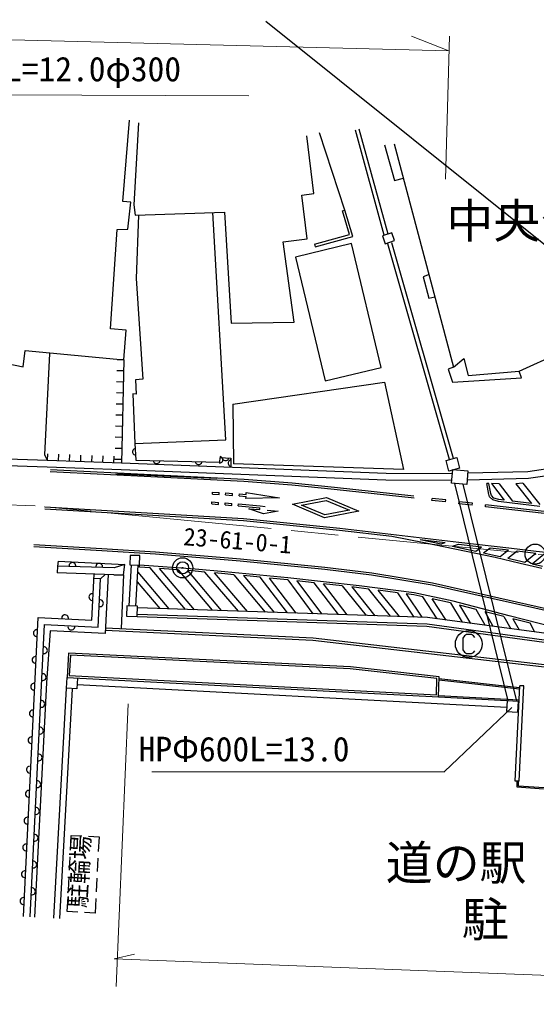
# Model space of a CAD drawing. Units: millimetres, scale not verified. Extents: x 40000 to 680000, y 20000 to 380000.
# Drawn here: x 412092 to 450639, y 261667 to 334509 of the extents above; entities that cross this region are included whole.
import ezdxf
from ezdxf.enums import TextEntityAlignment as Align

# ---------------------------------------------------------------- set-up
doc = ezdxf.new("R2010")
doc.units = ezdxf.units.MM
doc.header["$LTSCALE"] = 1000
doc.linetypes.add('CHAIN', pattern=[18.5, 12, -1.5, 3.5, -1.5])
for name, color, linetype, lineweight in [('M-BGD', 7, 'Continuous', 25), ('M-BGD-EXST', 7, 'Continuous', 25), ('M-BMK', 2, 'CHAIN', 13), ('M-BMK-SRVR', 3, 'Continuous', 25), ('M-STR-HTXT', 7, 'Continuous', 13), ('M-STR-STRC', 7, 'Continuous', 25)]:
    doc.layers.add(name, color=color, linetype=linetype, lineweight=lineweight)
doc.styles.add('ＭＳ ゴシック', font='')
doc.styles.get('ＭＳ ゴシック').set_extended_font_data('MS Gothic')

msp = doc.modelspace()

# ---------------------------------------------------------------- linework, layer by layer
at = {"layer": 'M-BGD'}
for p, q in [((419800, 320931), (420297, 327016)), ((420962, 326799), (420617, 320693)), ((434027, 321541), (433508, 325826)), ((436355, 320303), (434455, 326061)), ((439293, 318436), (437138, 326253)), ((439582, 318516), (437427, 326333)), ((439312, 325164), (440045, 322502)), ((440038, 325243), (444460, 308589)), ((440045, 322502), (440720, 322678)), ((433148, 321408), (434027, 321541)), ((433547, 318155), (433148, 321408)), ((420389, 320883), (419800, 320931)), ((420175, 318875), (420389, 320883)), ((420617, 320693), (420707, 319919)), ((420707, 319919), (427370, 320142)), ((420957, 319927), (420783, 315210)), ((427467, 303163), (426506, 320113)), ((427370, 320142), (427871, 311871)), ((436164, 320245), (436355, 320303)), ((436704, 318480), (436164, 320245)), ((436955, 318342), (436355, 320303)), ((418877, 311436), (419383, 318854)), ((419383, 318854), (420175, 318875)), ((434086, 317762), (436704, 318480)), ((434139, 317570), (436955, 318342)), ((439855, 318613), (439159, 318374)), ((439159, 318374), (439360, 317789)), ((440056, 318028), (439855, 318613)), ((431740, 317945), (433547, 318155)), ((432580, 311947), (431740, 317945)), ((436850, 317798), (432669, 316796)), ((434086, 317762), (434139, 317570)), ((439062, 308570), (436850, 317798)), ((439360, 317789), (440056, 318028)), ((444164, 301705), (439556, 317782)), ((444454, 301782), (439844, 317865)), ((432669, 316796), (434880, 307568)), ((442627, 315493), (442180, 315336)), ((420783, 315210), (421294, 307705)), ((442180, 315336), (442610, 313729)), ((442610, 313729), (443066, 313841)), ((427871, 311871), (432580, 311947)), ((420054, 311340), (418877, 311436)), ((419874, 309132), (420054, 311340)), ((412372, 308608), (412521, 309831)), ((412521, 309831), (419874, 309132)), ((414328, 309609), (413950, 302043)), ((449340, 308279), (453253, 310062)), ((408388, 309427), (412372, 308608)), ((419874, 309132), (419374, 309144)), ((419874, 309132), (419687, 301422)), ((444460, 308589), (445213, 309229)), ((445213, 309229), (445549, 307975)), ((419854, 308305), (419354, 308317)), ((434880, 307568), (439062, 308570)), ((444460, 308589), (444067, 308451)), ((444067, 308451), (444377, 307482)), ((445549, 307975), (449340, 308279)), ((449511, 307784), (449340, 308279)), ((419834, 307479), (419334, 307491)), ((421294, 307705), (420728, 307649)), ((420728, 307649), (420793, 306571)), ((427991, 305830), (439319, 307461)), ((439319, 307461), (440730, 300956)), ((444377, 307482), (449511, 307784)), ((419814, 306652), (419314, 306665)), ((420793, 306571), (420539, 306591)), ((420539, 306591), (420698, 302898)), ((419794, 305826), (419294, 305838)), ((427991, 305830), (428037, 301379)), ((419774, 305000), (419274, 305012)), ((419754, 304173), (419254, 304185)), ((419734, 303347), (419234, 303359)), ((420698, 302898), (427467, 303163)), ((419714, 302521), (419214, 302533)), ((420532, 302367), (420515, 302306)), ((420515, 302306), (420519, 302226)), ((420560, 302418), (420532, 302367)), ((420608, 302471), (420560, 302418)), ((420656, 302503), (420608, 302471)), ((420715, 302526), (420656, 302503)), ((420698, 302898), (420756, 301654)), ((414177, 301633), (404603, 301957)), ((413950, 302043), (414177, 301633)), ((414177, 301633), (414196, 302132)), ((419687, 301422), (414177, 301633)), ((419687, 301422), (414177, 301633)), ((415003, 301601), (415022, 302101)), ((415829, 301569), (415848, 302069)), ((416655, 301538), (416674, 302038)), ((417481, 301506), (417500, 302006)), ((418307, 301475), (418326, 301974)), ((419133, 301443), (419152, 301943)), ((419694, 301694), (419194, 301706)), ((420519, 302226), (420542, 302167)), ((420542, 302167), (420574, 302119)), ((420574, 302119), (420626, 302071)), ((420626, 302071), (420678, 302043)), ((420678, 302043), (420738, 302026)), ((420756, 301654), (427019, 301495)), ((422072, 301620), (422090, 301560)), ((422550, 301548), (422572, 301608)), ((427019, 301495), (427049, 301865)), ((427049, 301865), (427852, 301800)), ((427113, 301904), (427054, 301929)), ((427160, 301870), (427113, 301904)), ((427206, 301816), (427160, 301870)), ((427201, 301853), (427216, 301791)), ((427232, 301764), (427206, 301816)), ((427215, 301565), (427240, 301623)), ((427216, 301791), (427242, 301739)), ((427247, 301703), (427232, 301764)), ((427240, 301623), (427247, 301703)), ((427242, 301739), (427288, 301685)), ((427288, 301685), (427335, 301651)), ((427335, 301651), (427393, 301626)), ((427393, 301626), (427473, 301620)), ((427473, 301620), (427535, 301635)), ((427535, 301635), (427587, 301661)), ((427587, 301661), (427641, 301707)), ((427641, 301707), (427675, 301754)), ((427692, 301586), (427663, 301536)), ((427675, 301754), (427700, 301812)), ((427742, 301637), (427692, 301586)), ((427792, 301667), (427742, 301637)), ((427852, 301687), (427792, 301667)), ((427852, 301800), (427854, 301111)), ((443900, 301634), (444695, 301847)), ((444112, 300839), (443900, 301634)), ((444695, 301847), (444907, 301052)), ((414159, 301133), (404587, 301457)), ((419668, 300922), (414159, 301133)), ((422377, 300544), (414394, 300929)), ((439415, 300170), (419668, 300922)), ((439426, 300670), (419687, 301422)), ((422090, 301560), (422119, 301509)), ((422119, 301509), (422168, 301458)), ((422168, 301458), (422217, 301427)), ((422217, 301427), (422276, 301405)), ((422276, 301405), (422356, 301403)), ((422356, 301403), (422417, 301422)), ((422417, 301422), (422468, 301450)), ((422468, 301450), (422519, 301499)), ((422519, 301499), (422550, 301548)), ((425203, 301541), (425222, 301480)), ((425222, 301480), (425250, 301430)), ((425250, 301430), (425299, 301378)), ((425299, 301378), (425348, 301347)), ((425348, 301347), (425408, 301326)), ((425408, 301326), (425488, 301324)), ((425488, 301324), (425548, 301342)), ((425548, 301342), (425599, 301371)), ((425599, 301371), (425650, 301420)), ((425650, 301420), (425682, 301469)), ((425682, 301469), (425703, 301528)), ((427014, 301431), (427075, 301446)), ((427075, 301446), (427127, 301472)), ((427127, 301472), (427181, 301517)), ((427181, 301517), (427215, 301565)), ((427663, 301536), (427643, 301476)), ((427643, 301476), (427643, 301396)), ((427643, 301396), (427664, 301336)), ((427664, 301336), (427694, 301286)), ((427694, 301286), (427744, 301237)), ((427744, 301237), (427794, 301207)), ((427794, 301207), (427854, 301187)), ((440730, 300956), (428037, 301379)), ((444907, 301052), (444112, 300839)), ((444313, 299933), (444396, 300955)), ((444396, 300955), (445525, 300862)), ((445525, 300862), (445442, 299841)), ((454995, 301522), (449995, 300787)), ((455070, 301028), (450038, 300288)), ((422370, 300395), (414387, 300779)), ((419266, 300647), (426809, 300307)), ((428824, 300071), (422370, 300395)), ((428834, 300221), (422377, 300544)), ((432422, 299943), (428834, 300221)), ((444330, 300139), (439415, 300170)), ((444370, 300639), (439426, 300670)), ((450038, 300288), (445469, 300172)), ((449995, 300787), (445510, 300674)), ((432409, 299794), (428824, 300071)), ((435564, 299478), (432409, 299794)), ((435580, 299627), (432422, 299943)), ((441508, 298823), (435564, 299478)), ((441494, 298975), (435580, 299627)), ((445442, 299841), (444313, 299933)), ((448538, 283722), (444545, 299911)), ((449164, 283689), (445177, 299857)), ((447092, 299096), (446945, 299913)), ((447098, 299911), (446945, 299913)), ((447233, 299158), (447098, 299911)), ((447277, 299909), (448221, 298671)), ((447849, 299900), (447277, 299909)), ((447849, 299900), (448843, 298597)), ((449625, 299939), (449093, 299883)), ((449093, 299883), (450258, 298433)), ((449625, 299939), (450895, 298359)), ((426476, 299128), (426485, 299277)), ((426476, 299128), (426981, 299096)), ((426485, 299277), (426990, 299246)), ((426981, 299096), (426990, 299246)), ((427456, 299068), (427468, 299217)), ((427456, 299068), (427962, 299027)), ((427468, 299217), (427974, 299177)), ((427962, 299027), (427974, 299177)), ((428475, 298989), (428487, 299138)), ((428475, 298989), (428981, 298949)), ((428487, 299138), (428992, 299099)), ((428969, 298805), (428981, 298949)), ((431471, 298838), (428969, 298805)), ((428992, 299099), (429004, 299245)), ((429004, 299245), (431471, 298838)), ((432435, 298372), (434990, 298864)), ((433118, 298300), (434968, 298657)), ((434968, 298657), (436705, 297927)), ((434990, 298864), (437392, 297856)), ((442847, 298642), (442863, 298791)), ((443878, 298686), (442863, 298791)), ((443862, 298537), (443878, 298686)), ((447147, 298930), (447090, 299113)), ((447379, 298689), (447147, 298930)), ((447280, 299008), (447233, 299158)), ((447458, 298822), (447280, 299008)), ((447798, 298572), (447379, 298689)), ((447838, 298717), (447458, 298822)), ((448221, 298671), (447838, 298717)), ((413981, 298022), (428785, 297166)), ((413989, 298172), (428797, 297316)), ((426421, 298388), (426430, 298537)), ((426421, 298388), (426923, 298355)), ((426430, 298537), (426933, 298505)), ((426923, 298355), (426933, 298505)), ((427417, 298316), (427430, 298466)), ((427417, 298316), (427920, 298271)), ((427430, 298466), (427934, 298420)), ((427920, 298271), (427934, 298420)), ((428407, 298237), (428419, 298387)), ((428407, 298237), (430010, 298104)), ((428419, 298387), (430034, 298253)), ((430277, 297650), (429201, 298035)), ((429201, 298035), (429999, 297966)), ((429999, 297966), (430010, 298104)), ((430034, 298253), (430413, 298199)), ((434826, 297361), (432435, 298372)), ((434848, 297569), (433118, 298300)), ((436705, 297927), (434848, 297569)), ((443862, 298537), (442847, 298642)), ((444857, 298398), (444874, 298548)), ((445856, 298288), (444857, 298398)), ((445872, 298438), (444874, 298548)), ((445856, 298288), (445872, 298438)), ((446828, 298172), (446845, 298321)), ((458912, 296806), (446828, 298172)), ((458907, 296957), (446845, 298321)), ((448826, 298448), (447802, 298570)), ((450878, 298210), (448826, 298448)), ((450258, 298433), (448843, 298597)), ((428797, 297316), (435980, 296581)), ((431377, 297861), (430277, 297650)), ((430560, 297920), (431377, 297861)), ((437392, 297856), (434826, 297361)), ((428785, 297166), (435963, 296432)), ((435980, 296581), (444844, 295549)), ((435963, 296432), (439849, 295979)), ((439849, 295979), (442260, 295518)), ((413150, 295205), (418225, 294930)), ((413158, 295355), (418234, 295080)), ((418234, 295080), (422239, 294821)), ((441971, 295732), (443839, 295515)), ((441971, 295732), (443539, 295404)), ((442260, 295518), (447552, 294410)), ((443539, 295404), (443839, 295515)), ((444368, 295230), (444826, 295400)), ((444368, 295230), (446120, 294863)), ((444826, 295400), (446548, 295196)), ((444844, 295549), (448570, 295109)), ((446120, 294863), (446548, 295196)), ((446697, 294742), (447184, 295121)), ((447184, 295121), (448553, 294960)), ((448570, 295109), (450609, 294877)), ((418225, 294930), (422228, 294671)), ((420331, 294558), (420317, 293846)), ((421051, 294544), (420331, 294558)), ((421037, 293832), (421051, 294544)), ((422228, 294671), (428549, 294158)), ((422239, 294821), (428563, 294307)), ((428563, 294307), (434868, 293666)), ((446697, 294742), (447585, 294556)), ((447552, 294410), (449434, 293967)), ((447585, 294556), (447930, 294475)), ((447930, 294475), (448553, 294960)), ((448493, 294343), (449192, 294887)), ((448493, 294343), (449467, 294113)), ((449192, 294887), (450592, 294728)), ((449777, 294043), (450592, 294728)), ((450329, 293919), (451208, 294658)), ((450609, 294877), (452667, 294643)), ((414924, 293752), (414908, 293252)), ((414968, 294125), (414924, 293752)), ((419140, 293615), (414924, 293752)), ((414968, 294125), (419936, 293877)), ((419936, 293877), (419140, 293615)), ((419856, 293101), (419936, 293877)), ((420265, 290789), (420434, 293843)), ((420317, 293846), (421037, 293832)), ((420765, 290778), (420934, 293834)), ((421026, 293682), (421037, 293831)), ((421842, 293622), (421026, 293682)), ((425192, 293526), (421037, 293832)), ((424456, 290525), (421842, 293622)), ((425130, 290503), (422539, 293571)), ((423913, 293470), (422539, 293571)), ((428549, 294158), (434852, 293517)), ((434868, 293666), (438371, 293243)), ((449434, 293967), (451043, 293605)), ((449467, 294113), (449777, 294043)), ((450329, 293919), (451077, 293751)), ((419124, 293115), (414908, 293252)), ((417480, 289720), (417653, 293163)), ((418135, 292794), (418475, 293134)), ((418710, 293128), (418467, 288728)), ((419124, 293115), (419856, 293101)), ((419856, 293101), (419683, 289093)), ((420905, 293307), (423229, 290566)), ((423912, 293470), (426460, 290458)), ((424611, 293418), (427134, 290436)), ((425180, 293377), (424611, 293418)), ((425917, 293311), (425180, 293377)), ((427408, 293330), (425192, 293526)), ((428415, 290393), (425917, 293311)), ((429097, 290365), (426629, 293249)), ((427394, 293181), (426629, 293249)), ((428073, 293116), (427394, 293181)), ((432087, 292880), (427408, 293330)), ((428073, 293116), (430412, 290326)), ((428783, 293047), (431083, 290304)), ((430045, 292926), (428783, 293047)), ((432070, 290271), (430045, 292926)), ((432715, 290249), (430724, 292860)), ((432071, 292731), (430724, 292860)), ((437410, 292293), (432087, 292880)), ((434852, 293517), (438350, 293095)), ((438350, 293095), (442850, 292357)), ((438371, 293243), (442879, 292505)), ((418135, 292794), (417635, 292819)), ((417954, 289196), (418135, 292794)), ((420865, 292581), (422555, 290588)), ((432099, 292728), (432071, 292731)), ((432099, 292728), (433967, 290208)), ((432777, 292653), (434606, 290186)), ((434066, 292511), (432777, 292653)), ((435888, 290144), (434066, 292511)), ((436535, 290122), (434756, 292435)), ((436157, 292280), (434756, 292435)), ((436157, 292280), (437935, 290075)), ((436862, 292203), (438595, 290053)), ((437392, 292144), (436862, 292203)), ((438130, 292048), (437392, 292144)), ((441512, 291758), (437410, 292293)), ((442850, 292357), (451968, 290309)), ((442879, 292505), (452002, 290455)), ((439767, 290014), (438130, 292048)), ((440427, 289992), (438847, 291954)), ((440265, 291770), (438847, 291954)), ((440265, 291770), (441484, 289957)), ((440925, 291683), (442100, 289936)), ((441487, 291610), (440925, 291683)), ((442177, 291463), (441487, 291610)), ((444424, 291137), (441512, 291758)), ((443241, 289825), (442177, 291463)), ((420092, 290794), (420074, 290016)), ((420892, 290775), (420092, 290794)), ((420873, 289998), (420892, 290775)), ((442519, 289922), (420888, 290644)), ((443894, 289736), (442869, 291315)), ((444227, 291026), (442869, 291315)), ((444227, 291026), (445094, 289573)), ((448610, 290037), (444424, 291137)), ((444912, 290854), (445728, 289487)), ((446155, 290527), (444912, 290854)), ((412379, 267620), (413488, 289919)), ((413488, 289919), (417480, 289720)), ((420074, 290016), (420873, 289998)), ((442462, 289244), (420873, 289964)), ((442477, 289423), (420877, 290144)), ((462286, 287243), (442519, 289922)), ((446803, 289342), (446155, 290527)), ((447418, 289258), (446820, 290352)), ((448203, 289989), (446820, 290352)), ((448203, 289989), (448724, 289081)), ((452009, 289181), (448610, 290037)), ((412878, 267595), (413963, 289395)), ((413963, 289395), (417954, 289196)), ((462176, 286571), (442462, 289244)), ((462205, 286749), (442477, 289423)), ((448880, 289814), (449349, 288996)), ((450172, 289489), (448880, 289814)), ((450510, 288839), (450172, 289489)), ((414388, 288936), (414103, 285058)), ((418467, 288728), (414388, 288936)), ((418481, 288985), (433962, 288221)), ((418491, 289164), (433977, 288401)), ((433962, 288221), (453812, 285948)), ((433977, 288401), (453826, 286127)), ((415747, 287265), (415635, 285448)), ((436761, 286241), (415747, 287265)), ((415888, 287108), (415794, 285589)), ((436749, 286092), (415888, 287108)), ((415794, 285589), (443181, 284156)), ((443220, 285374), (436749, 286092)), ((443374, 285508), (436761, 286241)), ((414103, 285058), (413219, 267578)), ((415587, 284642), (415635, 285448)), ((415635, 285448), (443327, 283999)), ((416420, 285407), (416371, 284596)), ((448431, 283220), (416390, 284903)), ((443181, 284156), (443220, 285374)), ((443327, 283999), (443374, 285508)), ((449382, 284568), (443366, 285242)), ((449386, 284668), (443369, 285342)), ((449057, 277727), (449394, 284834)), ((449357, 277713), (449694, 284820)), ((449694, 284820), (449394, 284834)), ((415573, 284643), (414622, 267500)), ((416022, 284616), (415071, 267475)), ((416371, 284596), (415587, 284642)), ((443330, 284099), (449344, 283785)), ((443327, 283999), (449340, 283685)), ((448457, 283726), (448414, 282908)), ((449246, 282865), (449289, 283683)), ((448414, 282908), (449246, 282865)), ((412612, 278622), (412608, 278542)), ((412608, 278542), (412625, 278481)), ((412634, 278681), (412612, 278622)), ((412625, 278481), (412652, 278430)), ((412667, 278730), (412634, 278681)), ((412652, 278430), (412700, 278378)), ((412719, 278777), (412667, 278730)), ((412700, 278378), (412749, 278345)), ((412771, 278805), (412719, 278777)), ((412749, 278345), (412808, 278322)), ((412831, 278822), (412771, 278805)), ((449357, 277713), (449057, 277727)), ((449207, 277266), (449203, 277719)), ((449307, 277352), (449303, 277716)), ((451173, 277125), (449207, 277266)), ((451177, 277213), (449307, 277352)), ((415894, 272583), (415951, 273678)), ((415951, 273678), (416735, 273637)), ((417234, 273611), (418018, 273571)), ((418018, 273571), (417961, 272476)), ((415817, 271085), (415868, 272084)), ((417935, 271977), (417883, 270978)), ((415739, 269587), (415791, 270586)), ((417858, 270479), (417806, 269480)), ((415656, 267993), (415713, 269088)), ((417780, 268981), (417723, 267886)), ((416440, 267953), (415656, 267993)), ((417723, 267886), (416940, 267927))]:
    msp.add_line(p, q, dxfattribs=at)
msp.add_circle((450537, 294649), 30, dxfattribs=at)
for centre, start, end in [((416034, 293762), 347.7482, 188.52591), ((418033, 293697), 347.7482, 188.52591), ((417520, 291444), 76.7391, 277.51683), ((418090, 290993), 256.73914, 97.51685), ((415486, 289866), 346.75479, 187.5325), ((415956, 289250), 166.75479, 7.53251), ((413384, 288760), 76.76343, 277.54115), ((413913, 287482), 256.76343, 97.54114), ((413285, 286762), 76.76343, 277.54115), ((413814, 285484), 256.76343, 97.54114), ((413186, 284765), 76.76343, 277.54115), ((413715, 283487), 256.76343, 97.54114), ((413086, 282767), 76.76343, 277.54115), ((413615, 281489), 256.76343, 97.54114), ((412987, 280770), 76.76343, 277.54115), ((413516, 279492), 256.76343, 97.54114), ((413416, 277494), 256.76343, 97.54114), ((412788, 276775), 76.76343, 277.54115), ((413317, 275497), 256.76343, 97.54114), ((412689, 274777), 76.76343, 277.54115), ((413218, 273499), 256.76343, 97.54114), ((412590, 272780), 76.76343, 277.54115), ((413118, 271502), 256.76343, 97.54114), ((412490, 270782), 76.76343, 277.54115), ((413019, 269504), 256.76343, 97.54114), ((412391, 268785), 76.76343, 277.54115)]:
    msp.add_arc(centre, 254, start, end, dxfattribs=at)
at = {"layer": 'M-BGD-EXST'}
for p, q in [((445271, 288548), (445151, 288388)), ((445431, 288668), (445271, 288548)), ((445791, 288668), (445431, 288668)), ((445951, 288548), (445791, 288668)), ((446031, 288428), (445951, 288548)), ((445151, 288388), (445151, 287508)), ((445151, 287508), (445271, 287348)), ((445271, 287348), (445431, 287228)), ((445431, 287228), (445791, 287228)), ((445791, 287228), (445951, 287308)), ((445951, 287308), (446031, 287428))]:
    msp.add_line(p, q, dxfattribs=at)
msp.add_circle((445591, 287948), 1000, dxfattribs=at)
at = {"layer": 'M-BMK'}
for p, q in [((413269, 298251), (350760, 300722)), ((467695, 292991), (413269, 298251))]:
    msp.add_line(p, q, dxfattribs=at)
at = {"layer": 'M-BMK-SRVR'}
for centre, radius in [((450537, 294649), 750), ((424253, 293626), 750), ((450537, 294649), 30), ((424253, 293626), 450), ((424253, 293626), 30)]:
    msp.add_circle(centre, radius, dxfattribs=at)
at = {"layer": 'M-STR-HTXT'}
for p, q in [((444114, 332166), (329791, 335054)), ((444114, 332166), (441322, 333263)), ((443856, 322600), (444144, 333272)), ((397103, 328952), (429200, 328825)), ((420188, 283494), (419294, 262408)), ((443780, 278435), (448814, 283203)), ((421966, 278423), (443814, 278423)), ((419152, 264469), (420667, 264832)), ((500829, 261376), (419152, 264469))]:
    msp.add_line(p, q, dxfattribs=at)
at = {"layer": 'M-STR-STRC'}
msp.add_line((430454, 334390), (473712, 299708), dxfattribs=at)

# ---------------------------------------------------------------- texts
at = {"layer": 'M-BGD', "style": 'ＭＳ ゴシック'}
for s, p in [('中央公民館', (443921, 317445)), ('道の駅\u3000上関海峡', (439401, 269583)), ('駐\u3000車\u3000場', (445076, 265363))]:
    msp.add_text(s, height=2566, dxfattribs=at).set_placement(p, align=Align.BOTTOM_LEFT)
msp.add_text('駐輪場', height=1320, rotation=87, dxfattribs=at).set_placement((417467, 268222), align=Align.BOTTOM_LEFT)
at = {"layer": 'M-BMK-SRVR', "style": 'ＭＳ ゴシック'}
msp.add_text('23-61-0-1', height=1320, rotation=355.5, dxfattribs=at).set_placement((424245, 294924), align=Align.BOTTOM_LEFT)
at = {"layer": 'M-STR-HTXT', "style": 'ＭＳ ゴシック'}
for s, p in [('ヒューム管 L=12.0φ300', (397271, 329351)), ('HPΦ600L=13.0', (420975, 278648))]:
    msp.add_text(s, height=1833, dxfattribs=at).set_placement(p, align=Align.BOTTOM_LEFT)

doc.saveas('drawing.dxf')
